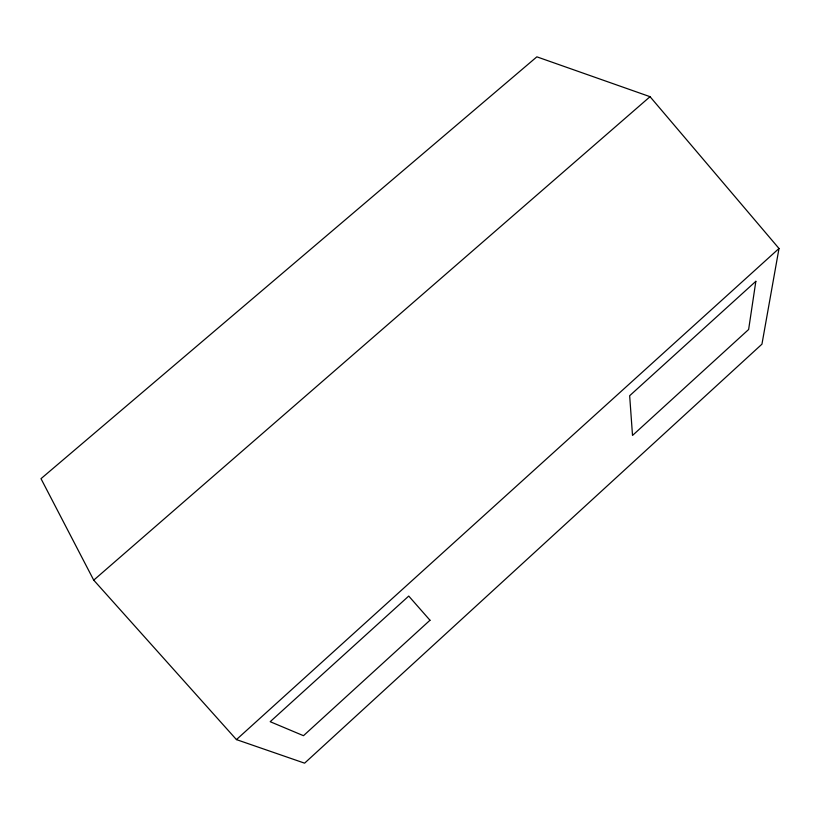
<?xml version="1.0" encoding="UTF-8"?>
<svg xmlns="http://www.w3.org/2000/svg" width="820" height="820" viewBox="0 0 820 820"><rect width="100%" height="100%" fill="white"/><g stroke="black" fill="none" stroke-linecap="round" stroke-linejoin="round"><path stroke-width="1.23" d="M779 248.48L761.944 344.164L304.599 763.164L236.437 739.599L93.726 580.15L41 478.675L536.864 56.836L650.045 96.688L779 248.48L236.437 739.599M93.726 580.15L650.045 96.688M755.845 281.311L748.629 329.496L632.517 435.44L629.657 395.732L755.845 281.311M429.987 620.248L303.472 735.694L270.19 721.702L408.739 596.068L429.987 620.248"/></g></svg>
